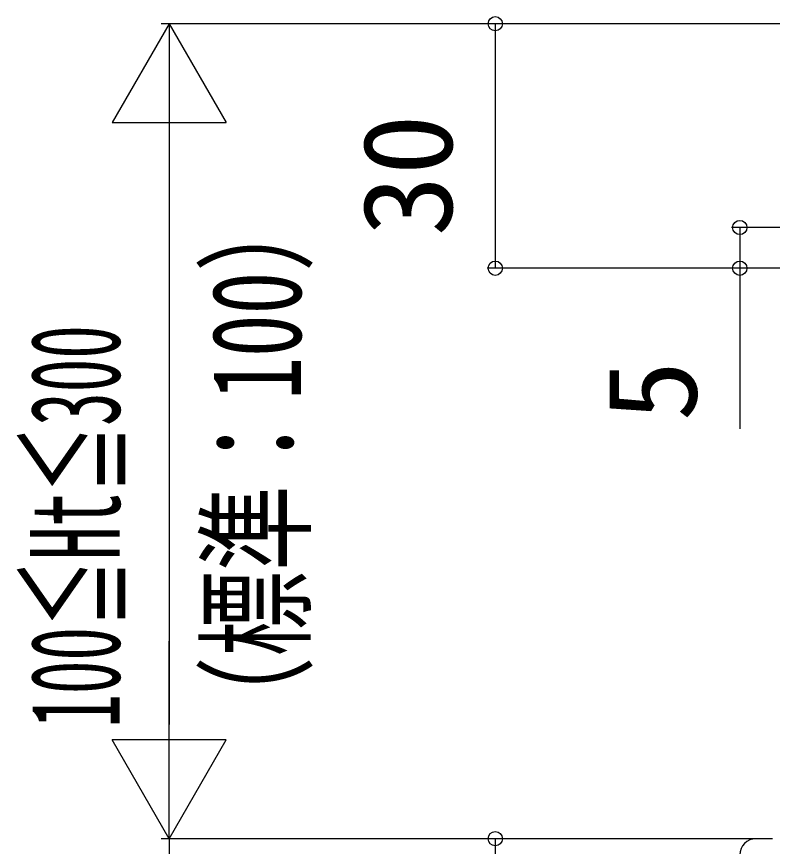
# Model space of a CAD drawing. Units: millimetres, scale not verified. Extents: x -875 to 875, y -1299 to 1292.
# Drawn here: x -336.6 to -243.9, y -300.1 to -198.3 of the extents above; entities that cross this region are included whole.
import ezdxf
from ezdxf.enums import TextEntityAlignment as Align

# ---------------------------------------------------------------- set-up
doc = ezdxf.new("R2010")
doc.units = ezdxf.units.MM
doc.header["$LTSCALE"] = 8
doc.layers.add('0-3_YKK_11', color=7, linetype='Continuous')
doc.layers.add('0-8_YKK_D', color=6, linetype='Continuous')
doc.styles.add('ＭＳ ゴシック', font='')
doc.styles.get('ＭＳ ゴシック').set_extended_font_data('MS Gothic')

msp = doc.modelspace()

# ---------------------------------------------------------------- linework, layer by layer
at = {"layer": '0-3_YKK_11'}
msp.add_line((-243.898, -299.2), (-245.898, -299.2), dxfattribs=at)
msp.add_arc((-245.898, -301.2), 2, 90.00001, 179.99999, dxfattribs=at)
at = {"layer": '0-8_YKK_D'}
for p, q in [((-317.898, -199.2), (-324.898, -211.324)), ((-188.898, -199.2), (-318.898, -199.2)), ((-317.898, -199.2), (-310.898, -211.324)), ((-317.898, -199.2), (-317.898, -223.449)), ((-188.898, -199.2), (-278.898, -199.2)), ((-277.898, -199.2), (-277.898, -229.2)), ((-324.898, -211.324), (-310.898, -211.324)), ((-317.898, -213.2), (-317.898, -285.2)), ((-173.898, -224.2), (-248.898, -224.2)), ((-179.898, -229.2), (-278.898, -229.2)), ((-179.898, -229.2), (-248.898, -229.2)), ((-317.898, -299.2), (-317.898, -274.951)), ((-317.898, -299.2), (-324.898, -287.076)), ((-310.898, -287.076), (-324.898, -287.076)), ((-317.898, -299.2), (-310.898, -287.076)), ((-245.898, -299.2), (-318.898, -299.2)), ((-245.898, -299.2), (-318.898, -299.2)), ((-317.898, -299.2), (-317.898, -359.2)), ((-245.898, -299.2), (-278.898, -299.2)), ((-277.898, -299.2), (-277.898, -329.2))]:
    msp.add_line(p, q, dxfattribs=at)
msp.add_lwpolyline([(-247.898, -224.2), (-247.898, -229.2), (-247.898, -248.893)], dxfattribs=at)
for centre in [(-277.898, -199.2), (-247.898, -224.2), (-277.898, -229.2), (-247.898, -229.2), (-277.898, -299.2)]:
    msp.add_circle(centre, 0.875, dxfattribs=at)

# ---------------------------------------------------------------- texts
at = {"layer": '0-8_YKK_D', "style": 'ＭＳ ゴシック'}
for s, p in [('30', (-279.898, -225.28)), ('5', (-249.898, -248.001))]:
    msp.add_text(s, height=11, rotation=90, dxfattribs=at).set_placement(p, align=Align.BOTTOM_LEFT)
for s, width, p in [('（標準：100）', 0.7, (-298.426, -287.352)), ('100≦Ht≦300', 0.55, (-320.665, -285.575))]:
    msp.add_text(s, height=11, rotation=90, dxfattribs=dict(at, width=width)).set_placement(p, align=Align.BOTTOM_LEFT)

doc.saveas('drawing.dxf')
